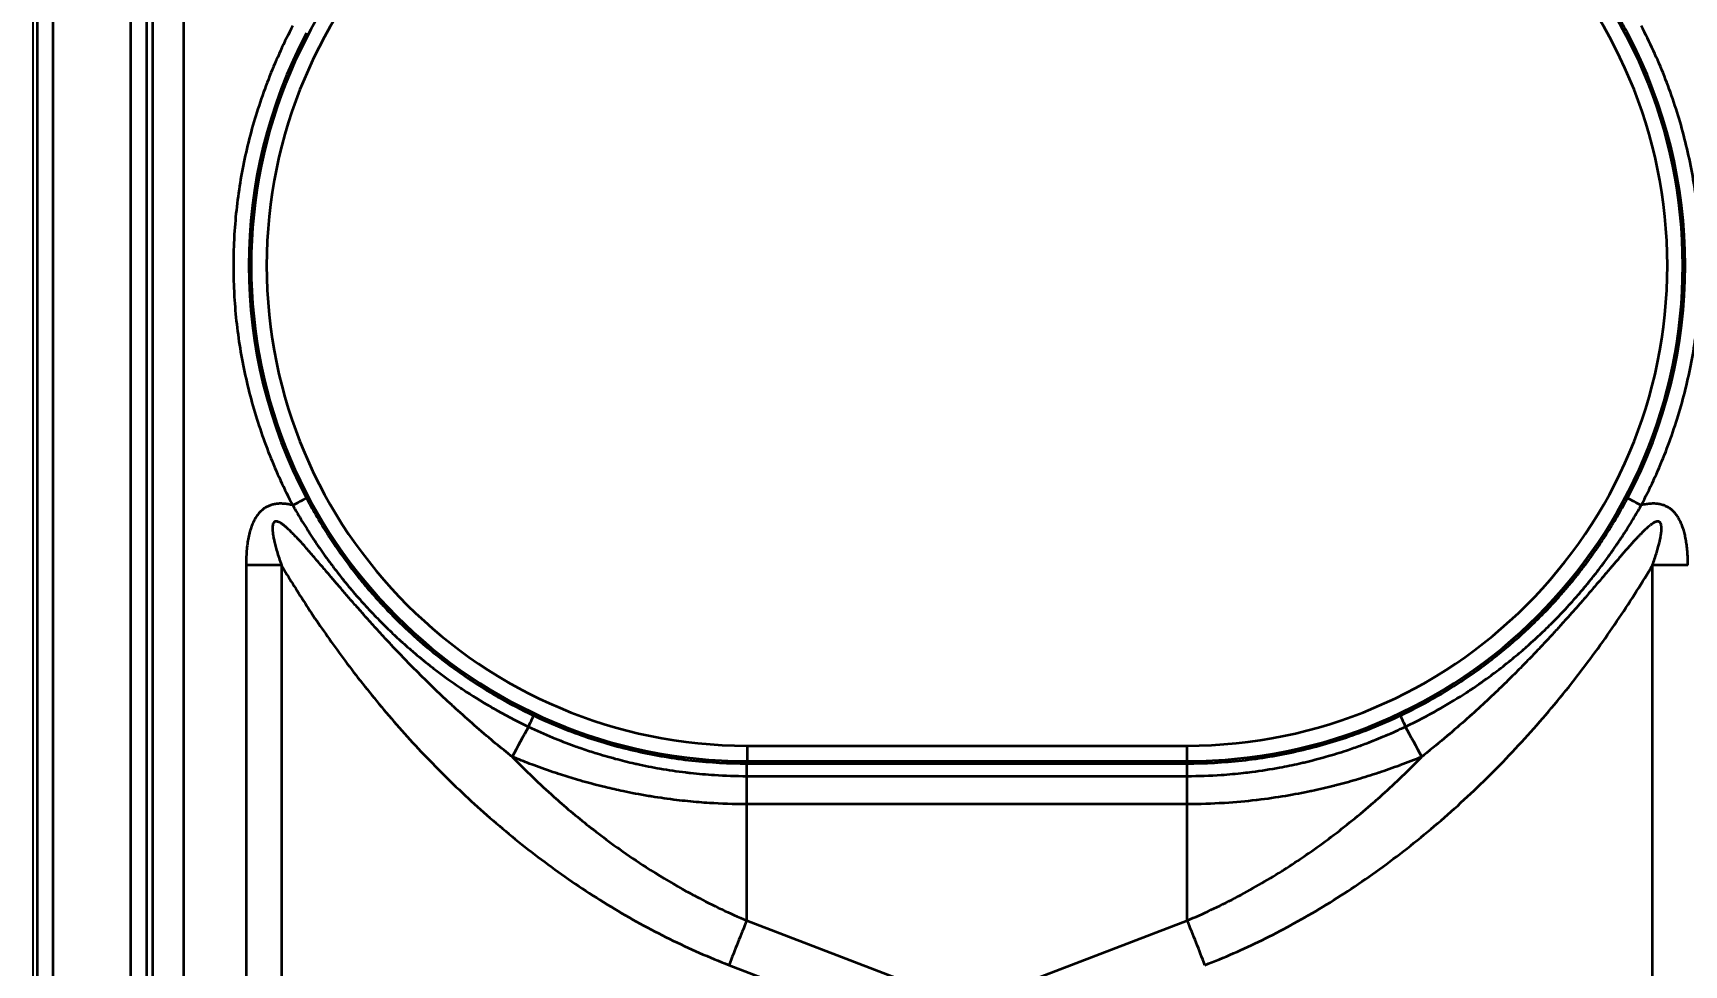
# Model space of a CAD drawing. Header units: millimetres. Extents: x 68 to 2000, y 100 to 2870.
# Drawn here: x 619.3 to 672.6, y 2356.1 to 2386.2 of the extents above; entities that cross this region are included whole.
import ezdxf

# ---------------------------------------------------------------- set-up
doc = ezdxf.new("R2010")
doc.units = ezdxf.units.MM
doc.header["$LTSCALE"] = 10
for name, color, linetype, lineweight in [('_Sichtbarkanten', 7, 'Continuous', 25), ('Bemaßung (ISO)', 7, 'Continuous', 25), ('Sichtbar schmal (ISO)', 7, 'Continuous', 35)]:
    doc.layers.add(name, color=color, linetype=linetype, lineweight=lineweight)
doc.styles.add('Notiztext (DIN)', font='verdana.ttf')
doc.dimstyles.new('Standard (DIN)', dxfattribs={"dimscale": 10, "dimtxt": 2.5, "dimasz": 2.5, "dimexe": 2, "dimexo": 4, "dimgap": 0.5, "dimtad": 1, "dimdec": 1, "dimrnd": 1e-08, "dimtxsty": 'Notiztext (DIN)', "dimcen": 0.09, "dimclrd": 256, "dimclre": 256, "dimclrt": 256, "dimadec": 0, "dimazin": 2, "dimtfac": 1, "dimtmove": 0, "dimatfit": 3, "dimfxl": 0, "dimtolj": 1, "dimtzin": 0, "dimlwd": -1, "dimlwe": -1, "dimarcsym": 0})

# ---------------------------------------------------------------- blocks, each defined once
blk = doc.blocks.new('*D76')
at = {"layer": 'Bemaßung (ISO)', "transparency": 16777216}
for p, q in [((549.279, 2473.67), (388.409, 2473.67)), ((408.409, 2448.67), (408.409, 2098.672)), ((584.32, 2073.672), (388.409, 2073.672))]:
    blk.add_line(p, q, dxfattribs=at)
for points in [[(404.243, 2448.67), (412.576, 2448.67), (408.409, 2473.67)], [(404.243, 2098.672), (412.576, 2098.672), (408.409, 2073.672)]]:
    blk.add_solid(points, dxfattribs=at)
at = {"layer": 'Defpoints', "color": 0, "transparency": 16777216}
for p in [(589.279, 2473.67), (408.409, 2073.672), (624.32, 2073.672)]:
    blk.add_point(p, dxfattribs=at)
at = {"layer": 'Bemaßung (ISO)', "transparency": 16777216, "insert": (377.385, 2217.66), "char_height": 25, "attachment_point": 1, "rotation": 90, "style": 'Notiztext (DIN)'}
blk.add_mtext('\\A1;400', dxfattribs=at)
blk = doc.blocks.new('*D78')
at = {"layer": 'Bemaßung (ISO)', "transparency": 16777216}
for p, q in [((584.438, 2423.661), (477.204, 2423.661)), ((497.204, 1748.679), (497.204, 2398.661)), ((584.438, 1723.679), (477.204, 1723.679))]:
    blk.add_line(p, q, dxfattribs=at)
for points in [[(493.038, 2398.661), (501.371, 2398.661), (497.204, 2423.661)], [(493.038, 1748.679), (501.371, 1748.679), (497.204, 1723.679)]]:
    blk.add_solid(points, dxfattribs=at)
at = {"layer": 'Defpoints', "color": 0, "transparency": 16777216}
for p in [(497.204, 2423.661), (624.438, 2423.661), (624.438, 1723.679)]:
    blk.add_point(p, dxfattribs=at)
at = {"layer": 'Bemaßung (ISO)', "transparency": 16777216, "insert": (466.18, 2043.306), "char_height": 25, "attachment_point": 1, "rotation": 90, "style": 'Notiztext (DIN)'}
blk.add_mtext('\\A1;700', dxfattribs=at)

msp = doc.modelspace()

# ---------------------------------------------------------------- linework, layer by layer
at = {"layer": '_Sichtbarkanten'}
msp.add_line((619.279, 1726.57), (619.279, 2420.77), dxfattribs=at)
at = {"layer": 'Sichtbar schmal (ISO)'}
for p, q in [((619.421, 1725.661), (619.421, 2421.679)), ((619.921, 2421.679), (619.921, 1725.661)), ((622.438, 1725.678), (622.438, 2421.662)), ((622.938, 2421.662), (622.938, 1725.678)), ((623.13, 2421.469), (623.153, 2171.286)), ((624.13, 2421.474), (624.153, 2171.292)), ((626.157, 2368.994), (626.157, 2203.349)), ((627.298, 2368.994), (627.298, 2203.349)), ((671.561, 2203.349), (671.561, 2368.994)), ((642.329, 2363.161), (656.529, 2363.161)), ((642.329, 2363.161), (642.329, 2362.661)), ((656.529, 2363.161), (656.529, 2362.661)), ((642.329, 2362.661), (656.529, 2362.661)), ((642.329, 2362.661), (642.329, 2362.585)), ((656.529, 2362.585), (656.529, 2362.661)), ((642.32, 2362.181), (656.539, 2362.181)), ((642.32, 2361.271), (642.32, 2362.181)), ((642.329, 2362.585), (656.529, 2362.585)), ((656.539, 2361.271), (656.539, 2362.181)), ((656.539, 2361.271), (642.32, 2361.271)), ((642.32, 2357.514), (642.32, 2361.271)), ((656.539, 2357.514), (656.539, 2361.271)), ((642.32, 2357.514), (648.859, 2355.006)), ((650, 2355.006), (656.539, 2357.514)), ((641.749, 2356.076), (648.288, 2353.569))]:
    msp.add_line(p, q, dxfattribs=at)
for centre, radius, start, end in [((642.329, 2378.67), 16.009, 90, 270), ((656.529, 2378.67), 16.009, 270, 90), ((642.329, 2378.67), 15.509, 90, 270), ((656.529, 2378.67), 15.509, 270, 90)]:
    msp.add_arc(centre, radius, start, end, dxfattribs=at)
for centre, major_axis, ratio, start_param, end_param in [((642.33, 2378.671), (-16.083, 0), 0.999985, 5.797168, 6.768757), ((656.529, 2378.671), (16.083, 0), 0.999985, 5.797611, 6.7692), ((627.664, 2370.932), (0.442, 0.233), 0.004632, 4.709946, 6.265732), ((671.195, 2370.932), (-0.442, 0.233), 0.004632, 0.017453, 1.573238), ((626.157, 2368.942), (-10, 0), 0.005236, 4.598023, 4.71239), ((672.702, 2368.942), (10, 0), 0.005236, 1.570796, 1.685164), ((636.276, 2365.592), (4.733, 8.809), 0.002478, 1.779828, 1.894426), ((635.222, 2363.684), (0.214, 0.452), 0.013165, 4.921027, 6.265731), ((663.637, 2363.684), (-0.214, 0.452), 0.013166, 0.017455, 1.36216), ((662.583, 2365.592), (-4.733, 8.809), 0.002478, 4.388757, 4.503357), ((656.535, 2362.085), (-0.005, 0.5), 0.011278, 4.904966, 6.265598), ((642.32, 2356.102), (1.79, 4.668), 0.104799, 1.304034, 1.616531), ((656.539, 2356.102), (-1.79, 4.668), 0.104799, 4.666655, 4.979151)]:
    msp.add_ellipse(centre, major_axis=major_axis, ratio=ratio, start_param=start_param, end_param=end_param, dxfattribs=at)
for points, knots in [([(670.75, 2386.184), (670.708, 2386.263), (670.662, 2386.348), (670.613, 2386.437), (670.611, 2386.441), (670.609, 2386.445), (670.606, 2386.45), (670.559, 2386.536), (670.507, 2386.627), (670.453, 2386.722), (670.448, 2386.73), (670.443, 2386.738), (670.438, 2386.747), (670.384, 2386.841), (670.325, 2386.939), (670.263, 2387.042), (670.256, 2387.052), (670.25, 2387.063), (670.243, 2387.074), (670.18, 2387.177), (670.112, 2387.285), (670.04, 2387.397), (670.033, 2387.408), (670.026, 2387.419), (670.018, 2387.431), (669.945, 2387.544), (669.867, 2387.662), (669.783, 2387.783), (669.775, 2387.794), (669.768, 2387.806), (669.76, 2387.817), (669.675, 2387.94), (669.584, 2388.068), (669.488, 2388.2), (669.479, 2388.211), (669.471, 2388.222), (669.463, 2388.233), (669.365, 2388.366), (669.26, 2388.504), (669.148, 2388.646), (669.139, 2388.657), (669.131, 2388.668), (669.122, 2388.678), (669.008, 2388.823), (668.886, 2388.971), (668.755, 2389.124), (668.746, 2389.134), (668.738, 2389.145), (668.729, 2389.155), (668.596, 2389.31), (668.453, 2389.47), (668.3, 2389.635), (668.291, 2389.644), (668.283, 2389.653), (668.275, 2389.662), (668.118, 2389.829), (667.951, 2390.001), (667.77, 2390.178), (667.763, 2390.186), (667.755, 2390.193), (667.747, 2390.2), (667.563, 2390.38), (667.365, 2390.564), (667.151, 2390.752), (667.145, 2390.758), (667.139, 2390.763), (667.133, 2390.768), (666.915, 2390.96), (666.68, 2391.155), (666.425, 2391.355), (666.422, 2391.357), (666.419, 2391.359), (666.416, 2391.362), (666.157, 2391.563), (665.878, 2391.769), (665.574, 2391.975), (665.27, 2392.182), (664.942, 2392.39), (664.583, 2392.597), (664.58, 2392.599), (664.577, 2392.601), (664.574, 2392.602), (664.218, 2392.808), (663.83, 2393.014), (663.413, 2393.211)], [0.0000001, 0.0000001, 0.0000001, 0.0000001, 0.0637059, 0.0637059, 0.0637059, 0.0666667, 0.0666667, 0.0666667, 0.1280292, 0.1280292, 0.1280292, 0.1333333, 0.1333333, 0.1333333, 0.1937027, 0.1937027, 0.1937027, 0.2, 0.2, 0.2, 0.260556, 0.260556, 0.260556, 0.2666667, 0.2666667, 0.2666667, 0.3277189, 0.3277189, 0.3277189, 0.3333333, 0.3333333, 0.3333333, 0.3948234, 0.3948234, 0.3948234, 0.4, 0.4, 0.4, 0.461985, 0.461985, 0.461985, 0.4666667, 0.4666667, 0.4666667, 0.5292264, 0.5292264, 0.5292264, 0.5333333, 0.5333333, 0.5333333, 0.5965557, 0.5965557, 0.5965557, 0.6, 0.6, 0.6, 0.6639862, 0.6639862, 0.6639862, 0.6666667, 0.6666667, 0.6666667, 0.7315337, 0.7315337, 0.7315337, 0.7333333, 0.7333333, 0.7333333, 0.7992135, 0.7992135, 0.7992135, 0.8, 0.8, 0.8, 0.8666667, 0.8666667, 0.8666667, 0.9333333, 0.9333333, 0.9333333, 0.9338878, 0.9338878, 0.9338878, 1, 1, 1, 1]), ([(627.667, 2386.415), (627.387, 2385.885), (626.888, 2384.803), (626.317, 2383.102), (625.932, 2381.351), (625.739, 2379.569), (625.738, 2377.776), (625.931, 2375.993), (626.315, 2374.242), (626.886, 2372.541), (627.384, 2371.459), (627.664, 2370.929)], [0, 0, 0, 0, 0.1111111, 0.2222222, 0.3333333, 0.4444444, 0.5555556, 0.6666667, 0.7777778, 0.8888889, 1, 1, 1, 1]), ([(671.195, 2370.929), (671.475, 2371.459), (671.973, 2372.541), (672.544, 2374.242), (672.928, 2375.993), (673.12, 2377.775), (673.12, 2379.569), (672.926, 2381.351), (672.542, 2383.102), (671.971, 2384.803), (671.472, 2385.885), (671.192, 2386.415)], [0, 0, 0, 0, 0.1111111, 0.2222222, 0.3333333, 0.4444444, 0.5555556, 0.6666667, 0.7777778, 0.8888889, 1, 1, 1, 1]), ([(628.106, 2371.165), (628.147, 2371.086), (628.192, 2371.003), (628.24, 2370.916), (628.243, 2370.91), (628.246, 2370.904), (628.25, 2370.899), (628.295, 2370.817), (628.343, 2370.731), (628.394, 2370.642), (628.402, 2370.629), (628.41, 2370.615), (628.417, 2370.602), (628.466, 2370.518), (628.517, 2370.431), (628.572, 2370.341), (628.585, 2370.32), (628.598, 2370.298), (628.611, 2370.276), (628.663, 2370.192), (628.717, 2370.105), (628.774, 2370.015), (628.794, 2369.984), (628.814, 2369.953), (628.834, 2369.922), (628.888, 2369.838), (628.946, 2369.751), (629.006, 2369.662), (629.033, 2369.622), (629.061, 2369.581), (629.09, 2369.539), (629.147, 2369.456), (629.207, 2369.371), (629.269, 2369.284), (629.306, 2369.232), (629.345, 2369.179), (629.384, 2369.126), (629.443, 2369.046), (629.505, 2368.963), (629.569, 2368.879), (629.619, 2368.815), (629.669, 2368.75), (629.722, 2368.683), (629.783, 2368.606), (629.846, 2368.527), (629.912, 2368.447), (629.976, 2368.369), (630.043, 2368.29), (630.112, 2368.209), (630.174, 2368.136), (630.238, 2368.063), (630.304, 2367.988), (630.388, 2367.894), (630.474, 2367.799), (630.564, 2367.702), (630.626, 2367.636), (630.69, 2367.568), (630.755, 2367.501), (630.862, 2367.39), (630.973, 2367.277), (631.091, 2367.163), (631.15, 2367.104), (631.212, 2367.045), (631.275, 2366.986), (631.411, 2366.857), (631.554, 2366.726), (631.705, 2366.592), (631.761, 2366.544), (631.817, 2366.494), (631.875, 2366.445), (632.048, 2366.297), (632.231, 2366.146), (632.427, 2365.994), (632.474, 2365.957), (632.523, 2365.919), (632.572, 2365.882), (632.791, 2365.714), (633.025, 2365.545), (633.275, 2365.374), (633.31, 2365.35), (633.346, 2365.326), (633.382, 2365.302), (633.657, 2365.118), (633.952, 2364.933), (634.271, 2364.748), (634.29, 2364.737), (634.309, 2364.726), (634.328, 2364.715), (634.67, 2364.519), (635.039, 2364.324), (635.436, 2364.136)], [0.0000001, 0.0000001, 0.0000001, 0.0000001, 0.0625, 0.0625, 0.0625, 0.0666925, 0.0666925, 0.0666925, 0.125, 0.125, 0.125, 0.1336397, 0.1336397, 0.1336397, 0.1875, 0.1875, 0.1875, 0.20031, 0.20031, 0.20031, 0.25, 0.25, 0.25, 0.2668842, 0.2668842, 0.2668842, 0.3125, 0.3125, 0.3125, 0.3333788, 0.3333788, 0.3333788, 0.375, 0.375, 0.375, 0.3998252, 0.3998252, 0.3998252, 0.4375, 0.4375, 0.4375, 0.4663398, 0.4663398, 0.4663398, 0.5, 0.5, 0.5, 0.5329257, 0.5329257, 0.5329257, 0.5625, 0.5625, 0.5625, 0.5995953, 0.5995953, 0.5995953, 0.625, 0.625, 0.625, 0.6663604, 0.6663604, 0.6663604, 0.6875, 0.6875, 0.6875, 0.7332316, 0.7332316, 0.7332316, 0.75, 0.75, 0.75, 0.8002348, 0.8002348, 0.8002348, 0.8125, 0.8125, 0.8125, 0.8672652, 0.8672652, 0.8672652, 0.875, 0.875, 0.875, 0.9340125, 0.9340125, 0.9340125, 0.9375, 0.9375, 0.9375, 1, 1, 1, 1]), ([(663.422, 2364.136), (663.789, 2364.31), (664.132, 2364.489), (664.451, 2364.67), (664.478, 2364.685), (664.506, 2364.701), (664.534, 2364.717), (664.821, 2364.881), (665.088, 2365.046), (665.338, 2365.21), (665.387, 2365.242), (665.435, 2365.274), (665.482, 2365.305), (665.703, 2365.454), (665.912, 2365.602), (666.109, 2365.748), (666.172, 2365.794), (666.233, 2365.84), (666.293, 2365.887), (666.464, 2366.017), (666.626, 2366.146), (666.78, 2366.274), (666.852, 2366.333), (666.922, 2366.392), (666.991, 2366.451), (667.121, 2366.563), (667.246, 2366.673), (667.365, 2366.782), (667.443, 2366.853), (667.518, 2366.923), (667.591, 2366.993), (667.69, 2367.086), (667.785, 2367.179), (667.877, 2367.27), (667.957, 2367.35), (668.035, 2367.43), (668.111, 2367.508), (668.185, 2367.585), (668.256, 2367.66), (668.325, 2367.735), (668.407, 2367.823), (668.486, 2367.91), (668.561, 2367.996), (668.615, 2368.057), (668.668, 2368.117), (668.719, 2368.177), (668.801, 2368.271), (668.879, 2368.364), (668.954, 2368.456), (668.992, 2368.502), (669.029, 2368.549), (669.066, 2368.594), (669.146, 2368.694), (669.223, 2368.792), (669.296, 2368.887), (669.322, 2368.921), (669.347, 2368.955), (669.373, 2368.989), (669.451, 2369.092), (669.525, 2369.193), (669.595, 2369.292), (669.612, 2369.315), (669.628, 2369.337), (669.644, 2369.359), (669.719, 2369.466), (669.791, 2369.57), (669.858, 2369.67), (669.867, 2369.682), (669.875, 2369.695), (669.883, 2369.707), (669.956, 2369.816), (670.024, 2369.92), (670.089, 2370.022), (670.091, 2370.025), (670.093, 2370.029), (670.096, 2370.032), (670.161, 2370.136), (670.223, 2370.235), (670.281, 2370.331), (670.284, 2370.337), (670.288, 2370.342), (670.291, 2370.347), (670.348, 2370.442), (670.402, 2370.533), (670.452, 2370.62), (670.457, 2370.629), (670.462, 2370.638), (670.467, 2370.646), (670.519, 2370.736), (670.567, 2370.821), (670.612, 2370.903), (670.615, 2370.908), (670.618, 2370.913), (670.62, 2370.919), (670.668, 2371.005), (670.712, 2371.087), (670.753, 2371.165)], [0, 0, 0, 0, 0.057476, 0.057476, 0.057476, 0.0625, 0.0625, 0.0625, 0.114893, 0.114893, 0.114893, 0.125, 0.125, 0.125, 0.172446, 0.172446, 0.172446, 0.1875, 0.1875, 0.1875, 0.230103, 0.230103, 0.230103, 0.25, 0.25, 0.25, 0.287857, 0.287857, 0.287857, 0.3125, 0.3125, 0.3125, 0.345699, 0.345699, 0.345699, 0.375, 0.375, 0.375, 0.403617, 0.403617, 0.403617, 0.4375, 0.4375, 0.4375, 0.461605, 0.461605, 0.461605, 0.5, 0.5, 0.5, 0.519654, 0.519654, 0.519654, 0.5625, 0.5625, 0.5625, 0.577754, 0.577754, 0.577754, 0.625, 0.625, 0.625, 0.635857, 0.635857, 0.635857, 0.6875, 0.6875, 0.6875, 0.693885, 0.693885, 0.693885, 0.75, 0.75, 0.75, 0.751922, 0.751922, 0.751922, 0.809348, 0.809348, 0.809348, 0.8125, 0.8125, 0.8125, 0.869312, 0.869312, 0.869312, 0.875, 0.875, 0.875, 0.933661, 0.933661, 0.933661, 0.9375, 0.9375, 0.9375, 1, 1, 1, 1]), ([(627.664, 2370.929), (627.612, 2370.942), (627.512, 2370.962), (627.367, 2370.979), (627.23, 2370.982), (627.102, 2370.97), (626.986, 2370.944), (626.88, 2370.906), (626.782, 2370.855), (626.686, 2370.787), (626.591, 2370.697), (626.501, 2370.585), (626.421, 2370.451), (626.352, 2370.3), (626.292, 2370.13), (626.244, 2369.942), (626.205, 2369.735), (626.178, 2369.511), (626.161, 2369.266), (626.157, 2369.087), (626.157, 2368.994)], [0, 0, 0, 0, 0.0555556, 0.1111111, 0.1666667, 0.2222222, 0.2777778, 0.3333333, 0.3888889, 0.4444444, 0.5, 0.5555556, 0.6111111, 0.6666667, 0.7222222, 0.7777778, 0.8333333, 0.8888889, 0.9444444, 0.9999998, 0.9999998, 0.9999998, 0.9999998]), ([(627.664, 2370.929), (627.707, 2370.851), (627.754, 2370.769), (627.805, 2370.682), (627.808, 2370.676), (627.812, 2370.67), (627.815, 2370.664), (627.863, 2370.583), (627.914, 2370.497), (627.969, 2370.408), (627.977, 2370.395), (627.985, 2370.381), (627.993, 2370.368), (628.045, 2370.284), (628.099, 2370.197), (628.157, 2370.106), (628.171, 2370.085), (628.185, 2370.063), (628.199, 2370.041), (628.254, 2369.956), (628.312, 2369.868), (628.372, 2369.777), (628.393, 2369.746), (628.414, 2369.715), (628.435, 2369.684), (628.493, 2369.599), (628.553, 2369.511), (628.617, 2369.421), (628.646, 2369.38), (628.675, 2369.338), (628.705, 2369.296), (628.766, 2369.212), (628.829, 2369.126), (628.894, 2369.038), (628.933, 2368.985), (628.973, 2368.932), (629.015, 2368.878), (629.077, 2368.796), (629.142, 2368.712), (629.209, 2368.627), (629.261, 2368.561), (629.314, 2368.495), (629.369, 2368.428), (629.433, 2368.349), (629.499, 2368.269), (629.568, 2368.188), (629.635, 2368.108), (629.704, 2368.027), (629.777, 2367.945), (629.841, 2367.871), (629.908, 2367.796), (629.977, 2367.72), (630.064, 2367.625), (630.154, 2367.528), (630.247, 2367.429), (630.312, 2367.361), (630.378, 2367.293), (630.446, 2367.223), (630.557, 2367.111), (630.672, 2366.996), (630.794, 2366.879), (630.856, 2366.819), (630.919, 2366.759), (630.985, 2366.698), (631.126, 2366.566), (631.274, 2366.432), (631.43, 2366.296), (631.488, 2366.246), (631.546, 2366.196), (631.606, 2366.146), (631.785, 2365.994), (631.974, 2365.84), (632.175, 2365.684), (632.225, 2365.646), (632.275, 2365.608), (632.325, 2365.569), (632.551, 2365.398), (632.792, 2365.224), (633.05, 2365.049), (633.086, 2365.025), (633.123, 2365), (633.16, 2364.975), (633.444, 2364.786), (633.747, 2364.596), (634.075, 2364.406), (634.095, 2364.395), (634.114, 2364.383), (634.134, 2364.372), (634.485, 2364.171), (634.864, 2363.97), (635.272, 2363.775)], [0, 0, 0, 0, 0.0625, 0.0625, 0.0625, 0.0666936, 0.0666936, 0.0666936, 0.125, 0.125, 0.125, 0.1336405, 0.1336405, 0.1336405, 0.1875, 0.1875, 0.1875, 0.2003115, 0.2003115, 0.2003115, 0.25, 0.25, 0.25, 0.2668854, 0.2668854, 0.2668854, 0.3125, 0.3125, 0.3125, 0.3333799, 0.3333799, 0.3333799, 0.375, 0.375, 0.375, 0.3998262, 0.3998262, 0.3998262, 0.4375, 0.4375, 0.4375, 0.4663407, 0.4663407, 0.4663407, 0.5, 0.5, 0.5, 0.5329267, 0.5329267, 0.5329267, 0.5625, 0.5625, 0.5625, 0.5995962, 0.5995962, 0.5995962, 0.625, 0.625, 0.625, 0.6663612, 0.6663612, 0.6663612, 0.6875, 0.6875, 0.6875, 0.7332324, 0.7332324, 0.7332324, 0.75, 0.75, 0.75, 0.8002355, 0.8002355, 0.8002355, 0.8125, 0.8125, 0.8125, 0.8672658, 0.8672658, 0.8672658, 0.875, 0.875, 0.875, 0.9340134, 0.9340134, 0.9340134, 0.9375, 0.9375, 0.9375, 0.9999999, 0.9999999, 0.9999999, 0.9999999]), ([(663.586, 2363.775), (663.963, 2363.954), (664.315, 2364.14), (664.643, 2364.325), (664.671, 2364.341), (664.7, 2364.358), (664.728, 2364.374), (665.023, 2364.543), (665.298, 2364.712), (665.556, 2364.881), (665.606, 2364.914), (665.655, 2364.946), (665.704, 2364.978), (665.932, 2365.131), (666.147, 2365.282), (666.35, 2365.432), (666.415, 2365.48), (666.478, 2365.527), (666.54, 2365.574), (666.716, 2365.708), (666.883, 2365.84), (667.042, 2365.97), (667.117, 2366.031), (667.189, 2366.092), (667.26, 2366.152), (667.395, 2366.266), (667.524, 2366.379), (667.647, 2366.49), (667.728, 2366.562), (667.806, 2366.634), (667.882, 2366.705), (667.984, 2366.801), (668.083, 2366.895), (668.177, 2366.988), (668.261, 2367.07), (668.342, 2367.151), (668.421, 2367.231), (668.497, 2367.309), (668.571, 2367.386), (668.643, 2367.462), (668.728, 2367.552), (668.81, 2367.641), (668.889, 2367.728), (668.945, 2367.79), (669, 2367.852), (669.053, 2367.912), (669.138, 2368.009), (669.22, 2368.103), (669.298, 2368.196), (669.338, 2368.244), (669.377, 2368.291), (669.416, 2368.337), (669.5, 2368.439), (669.58, 2368.538), (669.656, 2368.635), (669.683, 2368.67), (669.71, 2368.704), (669.737, 2368.738), (669.819, 2368.843), (669.896, 2368.946), (669.971, 2369.046), (669.988, 2369.069), (670.005, 2369.092), (670.021, 2369.114), (670.101, 2369.222), (670.176, 2369.327), (670.248, 2369.429), (670.257, 2369.441), (670.265, 2369.454), (670.274, 2369.466), (670.351, 2369.576), (670.423, 2369.682), (670.491, 2369.784), (670.494, 2369.788), (670.496, 2369.791), (670.498, 2369.795), (670.568, 2369.899), (670.634, 2370), (670.695, 2370.096), (670.699, 2370.102), (670.702, 2370.107), (670.706, 2370.112), (670.766, 2370.208), (670.823, 2370.299), (670.877, 2370.386), (670.882, 2370.395), (670.888, 2370.404), (670.893, 2370.413), (670.948, 2370.502), (670.998, 2370.587), (671.046, 2370.669), (671.049, 2370.674), (671.052, 2370.679), (671.055, 2370.685), (671.106, 2370.771), (671.152, 2370.852), (671.195, 2370.929)], [0, 0, 0, 0, 0.057475, 0.057475, 0.057475, 0.0625, 0.0625, 0.0625, 0.114892, 0.114892, 0.114892, 0.125, 0.125, 0.125, 0.172446, 0.172446, 0.172446, 0.1875, 0.1875, 0.1875, 0.230103, 0.230103, 0.230103, 0.25, 0.25, 0.25, 0.287856, 0.287856, 0.287856, 0.3125, 0.3125, 0.3125, 0.345699, 0.345699, 0.345699, 0.375, 0.375, 0.375, 0.403617, 0.403617, 0.403617, 0.4375, 0.4375, 0.4375, 0.461605, 0.461605, 0.461605, 0.5, 0.5, 0.5, 0.519654, 0.519654, 0.519654, 0.5625, 0.5625, 0.5625, 0.577754, 0.577754, 0.577754, 0.625, 0.625, 0.625, 0.635857, 0.635857, 0.635857, 0.6875, 0.6875, 0.6875, 0.693885, 0.693885, 0.693885, 0.75, 0.75, 0.75, 0.751922, 0.751922, 0.751922, 0.809348, 0.809348, 0.809348, 0.8125, 0.8125, 0.8125, 0.869313, 0.869313, 0.869313, 0.875, 0.875, 0.875, 0.93366, 0.93366, 0.93366, 0.9375, 0.9375, 0.9375, 1, 1, 1, 1]), ([(672.702, 2368.994), (672.702, 2369.074), (672.699, 2369.228), (672.687, 2369.442), (672.666, 2369.643), (672.637, 2369.829), (672.601, 2370.001), (672.557, 2370.16), (672.504, 2370.306), (672.443, 2370.439), (672.374, 2370.559), (672.296, 2370.664), (672.213, 2370.752), (672.125, 2370.823), (672.032, 2370.88), (671.926, 2370.928), (671.803, 2370.962), (671.666, 2370.981), (671.519, 2370.982), (671.362, 2370.965), (671.252, 2370.943), (671.195, 2370.929)], [0, 0, 0, 0, 0.0526316, 0.1052632, 0.1578947, 0.2105263, 0.2631579, 0.3157895, 0.3684211, 0.4210526, 0.4736842, 0.5263158, 0.5789474, 0.6315789, 0.6842105, 0.7368421, 0.7894737, 0.8421053, 0.8947368, 0.9473684, 1, 1, 1, 1]), ([(634.75, 2362.801), (634.707, 2362.835), (634.664, 2362.869), (634.622, 2362.904), (634.437, 2363.051), (634.257, 2363.199), (634.081, 2363.346), (633.865, 2363.526), (633.657, 2363.705), (633.453, 2363.884), (633.25, 2364.063), (633.051, 2364.242), (632.855, 2364.422), (632.835, 2364.44), (632.815, 2364.458), (632.796, 2364.477), (632.62, 2364.639), (632.447, 2364.802), (632.277, 2364.966), (632.087, 2365.149), (631.901, 2365.332), (631.721, 2365.511), (631.542, 2365.691), (631.37, 2365.867), (631.208, 2366.035), (631.201, 2366.043), (631.193, 2366.051), (631.185, 2366.06), (631.032, 2366.218), (630.889, 2366.37), (630.755, 2366.514), (630.615, 2366.664), (630.484, 2366.807), (630.361, 2366.942), (630.239, 2367.076), (630.124, 2367.204), (630.015, 2367.326), (629.948, 2367.401), (629.884, 2367.474), (629.821, 2367.545), (629.782, 2367.589), (629.745, 2367.632), (629.707, 2367.675), (629.61, 2367.785), (629.519, 2367.891), (629.432, 2367.991), (629.345, 2368.092), (629.263, 2368.187), (629.184, 2368.279), (629.106, 2368.37), (629.031, 2368.457), (628.96, 2368.54), (628.889, 2368.624), (628.822, 2368.703), (628.757, 2368.779), (628.722, 2368.82), (628.688, 2368.859), (628.655, 2368.898), (628.627, 2368.931), (628.599, 2368.964), (628.572, 2368.996), (628.513, 2369.065), (628.457, 2369.131), (628.403, 2369.194), (628.349, 2369.256), (628.298, 2369.316), (628.248, 2369.373), (628.199, 2369.43), (628.151, 2369.484), (628.106, 2369.536), (628.06, 2369.588), (628.016, 2369.638), (627.974, 2369.685), (627.932, 2369.732), (627.891, 2369.777), (627.851, 2369.82), (627.812, 2369.863), (627.773, 2369.904), (627.736, 2369.942), (627.699, 2369.981), (627.664, 2370.017), (627.629, 2370.051), (627.615, 2370.066), (627.6, 2370.081), (627.586, 2370.095), (627.567, 2370.113), (627.548, 2370.13), (627.53, 2370.147), (627.499, 2370.177), (627.468, 2370.204), (627.439, 2370.229), (627.41, 2370.253), (627.383, 2370.276), (627.356, 2370.295), (627.33, 2370.315), (627.305, 2370.332), (627.282, 2370.347), (627.258, 2370.361), (627.237, 2370.373), (627.216, 2370.381), (627.196, 2370.39), (627.178, 2370.396), (627.161, 2370.4), (627.144, 2370.403), (627.129, 2370.404), (627.116, 2370.402), (627.102, 2370.401), (627.09, 2370.397), (627.079, 2370.391), (627.068, 2370.384), (627.058, 2370.375), (627.049, 2370.363), (627.04, 2370.351), (627.032, 2370.336), (627.026, 2370.317), (627.019, 2370.298), (627.015, 2370.275), (627.012, 2370.249), (627.009, 2370.223), (627.008, 2370.193), (627.008, 2370.16), (627.009, 2370.127), (627.012, 2370.09), (627.016, 2370.051), (627.02, 2370.011), (627.027, 2369.968), (627.035, 2369.922), (627.041, 2369.883), (627.05, 2369.842), (627.059, 2369.799), (627.061, 2369.791), (627.063, 2369.783), (627.064, 2369.775), (627.076, 2369.722), (627.09, 2369.667), (627.105, 2369.609), (627.12, 2369.55), (627.138, 2369.489), (627.157, 2369.424), (627.176, 2369.36), (627.198, 2369.292), (627.221, 2369.22), (627.244, 2369.148), (627.27, 2369.073), (627.298, 2368.994)], [0, 0, 0, 0, 0.004562, 0.004562, 0.004562, 0.02439, 0.02439, 0.02439, 0.04878, 0.04878, 0.04878, 0.073171, 0.073171, 0.073171, 0.075627, 0.075627, 0.075627, 0.097561, 0.097561, 0.097561, 0.121951, 0.121951, 0.121951, 0.146341, 0.146341, 0.146341, 0.147534, 0.147534, 0.147534, 0.170732, 0.170732, 0.170732, 0.195122, 0.195122, 0.195122, 0.219512, 0.219512, 0.219512, 0.234562, 0.234562, 0.234562, 0.243902, 0.243902, 0.243902, 0.268293, 0.268293, 0.268293, 0.292683, 0.292683, 0.292683, 0.317073, 0.317073, 0.317073, 0.341463, 0.341463, 0.341463, 0.354584, 0.354584, 0.354584, 0.365854, 0.365854, 0.365854, 0.390244, 0.390244, 0.390244, 0.414634, 0.414634, 0.414634, 0.439024, 0.439024, 0.439024, 0.463415, 0.463415, 0.463415, 0.487805, 0.487805, 0.487805, 0.512195, 0.512195, 0.512195, 0.536585, 0.536585, 0.536585, 0.547174, 0.547174, 0.547174, 0.560976, 0.560976, 0.560976, 0.585366, 0.585366, 0.585366, 0.609756, 0.609756, 0.609756, 0.634146, 0.634146, 0.634146, 0.658537, 0.658537, 0.658537, 0.682927, 0.682927, 0.682927, 0.707317, 0.707317, 0.707317, 0.731707, 0.731707, 0.731707, 0.756098, 0.756098, 0.756098, 0.780488, 0.780488, 0.780488, 0.804878, 0.804878, 0.804878, 0.829268, 0.829268, 0.829268, 0.853659, 0.853659, 0.853659, 0.878049, 0.878049, 0.878049, 0.898691, 0.898691, 0.898691, 0.902439, 0.902439, 0.902439, 0.926829, 0.926829, 0.926829, 0.95122, 0.95122, 0.95122, 0.97561, 0.97561, 0.97561, 1, 1, 1, 1]), ([(671.561, 2368.994), (671.585, 2369.062), (671.607, 2369.127), (671.628, 2369.189), (671.648, 2369.251), (671.667, 2369.311), (671.685, 2369.368), (671.703, 2369.426), (671.719, 2369.481), (671.733, 2369.533), (671.734, 2369.537), (671.735, 2369.541), (671.736, 2369.544), (671.75, 2369.593), (671.762, 2369.64), (671.773, 2369.685), (671.774, 2369.689), (671.775, 2369.693), (671.776, 2369.698), (671.787, 2369.741), (671.796, 2369.782), (671.805, 2369.822), (671.806, 2369.827), (671.807, 2369.832), (671.808, 2369.837), (671.816, 2369.875), (671.822, 2369.911), (671.828, 2369.945), (671.829, 2369.951), (671.83, 2369.956), (671.831, 2369.961), (671.836, 2369.994), (671.84, 2370.026), (671.843, 2370.055), (671.844, 2370.061), (671.845, 2370.066), (671.845, 2370.072), (671.848, 2370.1), (671.85, 2370.126), (671.85, 2370.151), (671.851, 2370.157), (671.851, 2370.162), (671.851, 2370.168), (671.851, 2370.191), (671.85, 2370.213), (671.849, 2370.233), (671.848, 2370.238), (671.848, 2370.243), (671.847, 2370.248), (671.845, 2370.266), (671.842, 2370.283), (671.839, 2370.298), (671.838, 2370.302), (671.836, 2370.307), (671.835, 2370.311), (671.831, 2370.324), (671.826, 2370.336), (671.821, 2370.347), (671.819, 2370.35), (671.817, 2370.353), (671.815, 2370.357), (671.809, 2370.366), (671.803, 2370.373), (671.795, 2370.38), (671.793, 2370.382), (671.79, 2370.384), (671.787, 2370.386), (671.78, 2370.392), (671.771, 2370.396), (671.762, 2370.399), (671.758, 2370.4), (671.754, 2370.401), (671.75, 2370.401), (671.741, 2370.403), (671.73, 2370.404), (671.718, 2370.403), (671.713, 2370.402), (671.707, 2370.402), (671.701, 2370.4), (671.689, 2370.398), (671.676, 2370.394), (671.661, 2370.389), (671.654, 2370.387), (671.647, 2370.383), (671.639, 2370.38), (671.624, 2370.373), (671.609, 2370.365), (671.593, 2370.356), (671.584, 2370.351), (671.574, 2370.345), (671.565, 2370.339), (671.548, 2370.328), (671.531, 2370.316), (671.513, 2370.303), (671.502, 2370.295), (671.491, 2370.287), (671.479, 2370.278), (671.461, 2370.263), (671.442, 2370.248), (671.423, 2370.232), (671.41, 2370.221), (671.397, 2370.209), (671.383, 2370.197), (671.363, 2370.18), (671.344, 2370.161), (671.323, 2370.142), (671.308, 2370.128), (671.292, 2370.113), (671.277, 2370.098), (671.256, 2370.078), (671.236, 2370.058), (671.214, 2370.036), (671.197, 2370.019), (671.18, 2370.001), (671.162, 2369.983), (671.141, 2369.961), (671.119, 2369.939), (671.098, 2369.916), (671.078, 2369.896), (671.059, 2369.875), (671.038, 2369.853), (671.017, 2369.83), (670.995, 2369.806), (670.973, 2369.782), (670.951, 2369.758), (670.928, 2369.733), (670.906, 2369.708), (670.884, 2369.683), (670.861, 2369.658), (670.838, 2369.632), (670.813, 2369.604), (670.788, 2369.576), (670.762, 2369.546), (670.739, 2369.52), (670.716, 2369.494), (670.692, 2369.466), (670.664, 2369.434), (670.635, 2369.401), (670.606, 2369.367), (670.582, 2369.34), (670.558, 2369.312), (670.533, 2369.283), (670.501, 2369.246), (670.468, 2369.208), (670.435, 2369.169), (670.41, 2369.14), (670.385, 2369.111), (670.359, 2369.081), (670.323, 2369.039), (670.286, 2368.995), (670.248, 2368.951), (670.223, 2368.921), (670.197, 2368.89), (670.17, 2368.859), (670.129, 2368.811), (670.087, 2368.761), (670.044, 2368.711), (670.017, 2368.679), (669.99, 2368.648), (669.963, 2368.616), (669.916, 2368.561), (669.868, 2368.505), (669.819, 2368.447), (669.792, 2368.415), (669.764, 2368.382), (669.735, 2368.349), (669.682, 2368.288), (669.628, 2368.224), (669.571, 2368.158), (669.543, 2368.125), (669.514, 2368.092), (669.485, 2368.058), (669.425, 2367.988), (669.362, 2367.916), (669.297, 2367.842), (669.268, 2367.808), (669.239, 2367.774), (669.208, 2367.74), (669.139, 2367.661), (669.068, 2367.579), (668.994, 2367.496), (668.964, 2367.462), (668.934, 2367.428), (668.903, 2367.393), (668.825, 2367.304), (668.743, 2367.213), (668.659, 2367.12), (668.629, 2367.086), (668.598, 2367.052), (668.567, 2367.018), (668.478, 2366.92), (668.386, 2366.819), (668.291, 2366.715), (668.26, 2366.682), (668.23, 2366.649), (668.199, 2366.616), (668.098, 2366.507), (667.994, 2366.396), (667.885, 2366.281), (667.855, 2366.249), (667.824, 2366.216), (667.793, 2366.184), (667.679, 2366.064), (667.56, 2365.94), (667.435, 2365.813), (667.405, 2365.782), (667.374, 2365.751), (667.343, 2365.719), (667.212, 2365.586), (667.076, 2365.449), (666.932, 2365.307), (666.902, 2365.278), (666.872, 2365.248), (666.841, 2365.218), (666.691, 2365.07), (666.533, 2364.918), (666.366, 2364.76), (666.337, 2364.733), (666.308, 2364.705), (666.278, 2364.677), (666.104, 2364.513), (665.921, 2364.344), (665.727, 2364.17), (665.699, 2364.145), (665.671, 2364.12), (665.643, 2364.094), (665.441, 2363.914), (665.229, 2363.728), (665.003, 2363.536), (664.977, 2363.514), (664.951, 2363.491), (664.924, 2363.469), (664.69, 2363.271), (664.442, 2363.066), (664.179, 2362.857), (664.156, 2362.838), (664.132, 2362.82), (664.109, 2362.801)], [0, 0, 0, 0, 0.0243902, 0.0243902, 0.0243902, 0.0487805, 0.0487805, 0.0487805, 0.0731707, 0.0731707, 0.0731707, 0.0748527, 0.0748527, 0.0748527, 0.097561, 0.097561, 0.097561, 0.0998044, 0.0998044, 0.0998044, 0.1219512, 0.1219512, 0.1219512, 0.1247568, 0.1247568, 0.1247568, 0.1463415, 0.1463415, 0.1463415, 0.1497076, 0.1497076, 0.1497076, 0.1707317, 0.1707317, 0.1707317, 0.1746549, 0.1746549, 0.1746549, 0.195122, 0.195122, 0.195122, 0.1996031, 0.1996031, 0.1996031, 0.2195122, 0.2195122, 0.2195122, 0.2245607, 0.2245607, 0.2245607, 0.2439024, 0.2439024, 0.2439024, 0.2495163, 0.2495163, 0.2495163, 0.2682927, 0.2682927, 0.2682927, 0.2745076, 0.2745076, 0.2745076, 0.2926829, 0.2926829, 0.2926829, 0.2994542, 0.2994542, 0.2994542, 0.3170732, 0.3170732, 0.3170732, 0.3243392, 0.3243392, 0.3243392, 0.3414634, 0.3414634, 0.3414634, 0.3493108, 0.3493108, 0.3493108, 0.3658537, 0.3658537, 0.3658537, 0.3742643, 0.3742643, 0.3742643, 0.3902439, 0.3902439, 0.3902439, 0.399219, 0.399219, 0.399219, 0.4146341, 0.4146341, 0.4146341, 0.4241565, 0.4241565, 0.4241565, 0.4390244, 0.4390244, 0.4390244, 0.449109, 0.449109, 0.449109, 0.4634146, 0.4634146, 0.4634146, 0.4740687, 0.4740687, 0.4740687, 0.4878049, 0.4878049, 0.4878049, 0.4990241, 0.4990241, 0.4990241, 0.5121951, 0.5121951, 0.5121951, 0.5239691, 0.5239691, 0.5239691, 0.5365854, 0.5365854, 0.5365854, 0.5489171, 0.5489171, 0.5489171, 0.5609756, 0.5609756, 0.5609756, 0.5738678, 0.5738678, 0.5738678, 0.5853659, 0.5853659, 0.5853659, 0.5988178, 0.5988178, 0.5988178, 0.6097561, 0.6097561, 0.6097561, 0.6237689, 0.6237689, 0.6237689, 0.6341463, 0.6341463, 0.6341463, 0.6487211, 0.6487211, 0.6487211, 0.6585366, 0.6585366, 0.6585366, 0.6736706, 0.6736706, 0.6736706, 0.6829268, 0.6829268, 0.6829268, 0.6986202, 0.6986202, 0.6986202, 0.7073171, 0.7073171, 0.7073171, 0.7235703, 0.7235703, 0.7235703, 0.7317073, 0.7317073, 0.7317073, 0.7485199, 0.7485199, 0.7485199, 0.7560976, 0.7560976, 0.7560976, 0.7734737, 0.7734737, 0.7734737, 0.7804878, 0.7804878, 0.7804878, 0.7984279, 0.7984279, 0.7984279, 0.804878, 0.804878, 0.804878, 0.8233753, 0.8233753, 0.8233753, 0.8292683, 0.8292683, 0.8292683, 0.8483223, 0.8483223, 0.8483223, 0.8536585, 0.8536585, 0.8536585, 0.8732732, 0.8732732, 0.8732732, 0.8780488, 0.8780488, 0.8780488, 0.8982245, 0.8982245, 0.8982245, 0.902439, 0.902439, 0.902439, 0.9231763, 0.9231763, 0.9231763, 0.9268293, 0.9268293, 0.9268293, 0.9481264, 0.9481264, 0.9481264, 0.9512195, 0.9512195, 0.9512195, 0.9730811, 0.9730811, 0.9730811, 0.9756098, 0.9756098, 0.9756098, 0.9980195, 0.9980195, 0.9980195, 0.9999998, 0.9999998, 0.9999998, 0.9999998]), ([(627.298, 2368.994), (627.53, 2368.602), (627.783, 2368.191), (628.06, 2367.763), (628.337, 2367.336), (628.638, 2366.891), (628.97, 2366.428), (629.302, 2365.965), (629.664, 2365.483), (630.062, 2364.985), (630.459, 2364.488), (630.893, 2363.975), (631.358, 2363.46), (631.823, 2362.946), (632.32, 2362.429), (632.837, 2361.928), (633.353, 2361.427), (633.889, 2360.943), (634.436, 2360.482), (634.983, 2360.022), (635.541, 2359.586), (636.122, 2359.166), (636.703, 2358.746), (637.307, 2358.342), (637.929, 2357.965), (638.551, 2357.587), (639.191, 2357.235), (639.829, 2356.919), (640.468, 2356.603), (641.106, 2356.323), (641.749, 2356.076)], [0, 0, 0, 0, 0.1, 0.1, 0.1, 0.2, 0.2, 0.2, 0.3, 0.3, 0.3, 0.4, 0.4, 0.4, 0.5, 0.5, 0.5, 0.6, 0.6, 0.6, 0.7, 0.7, 0.7, 0.8, 0.8, 0.8, 0.9, 0.9, 0.9, 1, 1, 1, 1]), ([(657.11, 2356.076), (657.725, 2356.312), (658.34, 2356.581), (658.957, 2356.883), (659.573, 2357.185), (660.19, 2357.52), (660.804, 2357.889), (661.418, 2358.257), (662.029, 2358.658), (662.63, 2359.089), (663.232, 2359.52), (663.825, 2359.98), (664.407, 2360.469), (664.988, 2360.958), (665.559, 2361.475), (666.115, 2362.019), (666.671, 2362.562), (667.213, 2363.132), (667.731, 2363.718), (668.249, 2364.304), (668.744, 2364.906), (669.205, 2365.506), (669.666, 2366.106), (670.093, 2366.705), (670.485, 2367.288), (670.877, 2367.872), (671.233, 2368.44), (671.561, 2368.994)], [0, 0, 0, 0, 0.1111111, 0.1111111, 0.1111111, 0.2222222, 0.2222222, 0.2222222, 0.3333333, 0.3333333, 0.3333333, 0.4444444, 0.4444444, 0.4444444, 0.5555556, 0.5555556, 0.5555556, 0.6666667, 0.6666667, 0.6666667, 0.7777778, 0.7777778, 0.7777778, 0.8888889, 0.8888889, 0.8888889, 0.9999999, 0.9999999, 0.9999999, 0.9999999]), ([(635.272, 2363.775), (635.527, 2363.654), (635.786, 2363.539), (636.047, 2363.43), (636.28, 2363.334), (636.515, 2363.243), (636.752, 2363.157), (636.817, 2363.133), (636.882, 2363.11), (636.947, 2363.088), (637.102, 2363.034), (637.259, 2362.982), (637.416, 2362.933), (637.634, 2362.865), (637.854, 2362.801), (638.076, 2362.741), (638.283, 2362.686), (638.492, 2362.634), (638.702, 2362.586), (638.724, 2362.581), (638.747, 2362.576), (638.77, 2362.571), (639.018, 2362.516), (639.268, 2362.467), (639.518, 2362.423), (639.793, 2362.375), (640.069, 2362.335), (640.346, 2362.301), (640.397, 2362.295), (640.449, 2362.289), (640.501, 2362.283), (640.758, 2362.254), (641.016, 2362.231), (641.275, 2362.215), (641.623, 2362.192), (641.971, 2362.181), (642.32, 2362.181)], [0, 0, 0, 0, 0.117316, 0.117316, 0.117316, 0.221559, 0.221559, 0.221559, 0.25, 0.25, 0.25, 0.31765, 0.31765, 0.31765, 0.411827, 0.411827, 0.411827, 0.5, 0.5, 0.5, 0.509587, 0.509587, 0.509587, 0.613981, 0.613981, 0.613981, 0.728548, 0.728548, 0.728548, 0.75, 0.75, 0.75, 0.85646, 0.85646, 0.85646, 1, 1, 1, 1]), ([(635.436, 2364.136), (635.968, 2363.884), (636.515, 2363.66), (637.076, 2363.467), (637.637, 2363.273), (638.211, 2363.109), (638.792, 2362.979), (639.373, 2362.848), (639.961, 2362.749), (640.552, 2362.683), (641.142, 2362.618), (641.736, 2362.585), (642.329, 2362.585)], [0, 0, 0, 0, 0.25, 0.25, 0.25, 0.5, 0.5, 0.5, 0.75, 0.75, 0.75, 1, 1, 1, 1]), ([(656.529, 2362.585), (657.123, 2362.585), (657.717, 2362.618), (658.308, 2362.684), (658.898, 2362.749), (659.486, 2362.848), (660.067, 2362.979), (660.648, 2363.11), (661.223, 2363.273), (661.783, 2363.467), (662.344, 2363.66), (662.891, 2363.884), (663.422, 2364.136)], [0, 0, 0, 0, 0.25, 0.25, 0.25, 0.5, 0.5, 0.5, 0.75, 0.75, 0.75, 1, 1, 1, 1]), ([(656.539, 2362.181), (656.906, 2362.181), (657.273, 2362.193), (657.64, 2362.218), (657.88, 2362.235), (658.119, 2362.256), (658.358, 2362.283), (658.45, 2362.293), (658.541, 2362.304), (658.632, 2362.316), (658.929, 2362.354), (659.225, 2362.401), (659.52, 2362.455), (659.733, 2362.495), (659.946, 2362.539), (660.158, 2362.587), (660.209, 2362.598), (660.259, 2362.61), (660.31, 2362.622), (660.548, 2362.678), (660.786, 2362.74), (661.021, 2362.807), (661.244, 2362.87), (661.465, 2362.938), (661.683, 2363.011), (661.76, 2363.036), (661.836, 2363.062), (661.912, 2363.088), (662.049, 2363.136), (662.186, 2363.185), (662.321, 2363.236), (662.532, 2363.316), (662.74, 2363.399), (662.947, 2363.487), (663.162, 2363.579), (663.376, 2363.675), (663.586, 2363.775)], [0, 0, 0, 0, 0.1511745, 0.1511745, 0.1511745, 0.25, 0.25, 0.25, 0.2878367, 0.2878367, 0.2878367, 0.4108273, 0.4108273, 0.4108273, 0.5, 0.5, 0.5, 0.521296, 0.521296, 0.521296, 0.6219285, 0.6219285, 0.6219285, 0.7168528, 0.7168528, 0.7168528, 0.75, 0.75, 0.75, 0.8099122, 0.8099122, 0.8099122, 0.9029114, 0.9029114, 0.9029114, 0.9999993, 0.9999993, 0.9999993, 0.9999993]), ([(634.75, 2362.801), (635.181, 2362.357), (635.629, 2361.926), (636.093, 2361.512), (636.175, 2361.438), (636.258, 2361.365), (636.342, 2361.292), (636.727, 2360.957), (637.123, 2360.633), (637.531, 2360.321), (637.757, 2360.148), (637.986, 2359.979), (638.219, 2359.813), (638.499, 2359.614), (638.784, 2359.421), (639.073, 2359.234), (639.458, 2358.986), (639.851, 2358.749), (640.246, 2358.528), (640.393, 2358.445), (640.541, 2358.365), (640.688, 2358.287), (641.231, 2357.999), (641.775, 2357.742), (642.32, 2357.514)], [0, 0, 0, 0, 0.2, 0.2, 0.2, 0.2356374, 0.2356374, 0.2356374, 0.4, 0.4, 0.4, 0.4907176, 0.4907176, 0.4907176, 0.6, 0.6, 0.6, 0.7456871, 0.7456871, 0.7456871, 0.8, 0.8, 0.8, 1, 1, 1, 1]), ([(642.32, 2361.271), (641.893, 2361.271), (641.49, 2361.286), (641.115, 2361.309), (641.004, 2361.316), (640.895, 2361.324), (640.788, 2361.333), (640.536, 2361.353), (640.297, 2361.377), (640.068, 2361.404), (639.784, 2361.437), (639.516, 2361.475), (639.26, 2361.517), (639.223, 2361.523), (639.186, 2361.529), (639.149, 2361.535), (638.86, 2361.583), (638.588, 2361.635), (638.327, 2361.69), (638.134, 2361.731), (637.946, 2361.774), (637.763, 2361.818), (637.699, 2361.834), (637.636, 2361.849), (637.573, 2361.865), (637.329, 2361.927), (637.092, 2361.991), (636.856, 2362.06), (636.672, 2362.114), (636.489, 2362.17), (636.306, 2362.229), (636.254, 2362.247), (636.201, 2362.264), (636.148, 2362.281), (635.913, 2362.359), (635.679, 2362.442), (635.445, 2362.529), (635.266, 2362.596), (635.087, 2362.665), (634.909, 2362.737), (634.856, 2362.758), (634.803, 2362.78), (634.75, 2362.801)], [0, 0, 0, 0, 0.1111111, 0.1111111, 0.1111111, 0.144216, 0.144216, 0.144216, 0.2222222, 0.2222222, 0.2222222, 0.3191986, 0.3191986, 0.3191986, 0.3333333, 0.3333333, 0.3333333, 0.4444444, 0.4444444, 0.4444444, 0.5268926, 0.5268926, 0.5268926, 0.5555556, 0.5555556, 0.5555556, 0.6666667, 0.6666667, 0.6666667, 0.7529128, 0.7529128, 0.7529128, 0.7777778, 0.7777778, 0.7777778, 0.8888889, 0.8888889, 0.8888889, 0.9744804, 0.9744804, 0.9744804, 0.9999999, 0.9999999, 0.9999999, 0.9999999]), ([(664.109, 2362.801), (663.878, 2362.706), (663.646, 2362.615), (663.413, 2362.529), (663.41, 2362.527), (663.407, 2362.526), (663.403, 2362.525), (663.176, 2362.441), (662.948, 2362.36), (662.72, 2362.284), (662.716, 2362.283), (662.713, 2362.282), (662.71, 2362.281), (662.483, 2362.206), (662.256, 2362.135), (662.027, 2362.068), (662.019, 2362.065), (662.011, 2362.063), (662.002, 2362.06), (661.775, 2361.994), (661.547, 2361.931), (661.313, 2361.872), (661.304, 2361.87), (661.294, 2361.867), (661.285, 2361.865), (661.047, 2361.805), (660.804, 2361.748), (660.55, 2361.694), (660.543, 2361.693), (660.537, 2361.691), (660.53, 2361.69), (660.269, 2361.635), (659.997, 2361.583), (659.709, 2361.535), (659.42, 2361.486), (659.115, 2361.442), (658.79, 2361.404), (658.78, 2361.403), (658.77, 2361.401), (658.761, 2361.4), (658.443, 2361.363), (658.107, 2361.332), (657.743, 2361.309), (657.731, 2361.308), (657.719, 2361.308), (657.707, 2361.307), (657.343, 2361.285), (656.952, 2361.271), (656.539, 2361.271)], [0, 0, 0, 0, 0.111111, 0.111111, 0.111111, 0.11267, 0.11267, 0.11267, 0.220675, 0.220675, 0.220675, 0.222222, 0.222222, 0.222222, 0.329386, 0.329386, 0.329386, 0.333333, 0.333333, 0.333333, 0.440102, 0.440102, 0.440102, 0.444444, 0.444444, 0.444444, 0.552829, 0.552829, 0.552829, 0.555556, 0.555556, 0.555556, 0.666667, 0.666667, 0.666667, 0.777778, 0.777778, 0.777778, 0.781096, 0.781096, 0.781096, 0.888889, 0.888889, 0.888889, 0.892494, 0.892494, 0.892494, 1, 1, 1, 1]), ([(656.539, 2357.514), (657.048, 2357.727), (657.56, 2357.967), (658.071, 2358.234), (658.08, 2358.239), (658.089, 2358.244), (658.098, 2358.248), (658.599, 2358.511), (659.101, 2358.8), (659.599, 2359.115), (659.617, 2359.127), (659.636, 2359.139), (659.655, 2359.15), (660.139, 2359.458), (660.621, 2359.791), (661.096, 2360.146), (661.128, 2360.169), (661.159, 2360.193), (661.191, 2360.217), (661.652, 2360.565), (662.107, 2360.934), (662.553, 2361.323), (662.596, 2361.361), (662.64, 2361.399), (662.683, 2361.438), (663.115, 2361.82), (663.537, 2362.22), (663.95, 2362.639), (664.003, 2362.693), (664.056, 2362.747), (664.109, 2362.801)], [0, 0, 0, 0, 0.196594, 0.196594, 0.196594, 0.2, 0.2, 0.2, 0.392801, 0.392801, 0.392801, 0.4, 0.4, 0.4, 0.587574, 0.587574, 0.587574, 0.6, 0.6, 0.6, 0.782197, 0.782197, 0.782197, 0.8, 0.8, 0.8, 0.977177, 0.977177, 0.977177, 1, 1, 1, 1]), ([(642.32, 2362.181), (642.32, 2362.225), (642.321, 2362.269), (642.322, 2362.309), (642.322, 2362.35), (642.323, 2362.387), (642.324, 2362.421), (642.324, 2362.455), (642.325, 2362.484), (642.326, 2362.508), (642.326, 2362.532), (642.327, 2362.551), (642.328, 2362.564), (642.328, 2362.577), (642.329, 2362.584), (642.329, 2362.585)], [0, 0, 0, 0, 0.2, 0.2, 0.2, 0.4, 0.4, 0.4, 0.6, 0.6, 0.6, 0.8, 0.8, 0.8, 1, 1, 1, 1])]:
    msp.add_open_spline(points, degree=3, knots=knots, dxfattribs=at)

# ---------------------------------------------------------------- dimensions: what is measured, and where the dimension line sits
at = {"layer": 'Bemaßung (ISO)'}
for base, p1, p2, picture, middle in [((408.409, 2073.672), (589.279, 2473.67), (624.32, 2073.672), '*D76', (408.409, 2248.671)), ((497.204, 2423.661), (624.438, 1723.679), (624.438, 2423.661), '*D78', (497.204, 2073.67))]:
    dim = msp.add_linear_dim(base=base, p1=p1, p2=p2, angle=90, dimstyle='Standard (DIN)', override={"dimdec": 1, "dimtp": 0, "dimtm": 0, "dimtdec": 2, "dimtofl": 0, "dimatfit": 1}, dxfattribs=at)
    dim.commit()
    dim.dimension.update_dxf_attribs({"geometry": picture, "text_midpoint": middle, "dimtype": 160})

doc.saveas('drawing.dxf')
